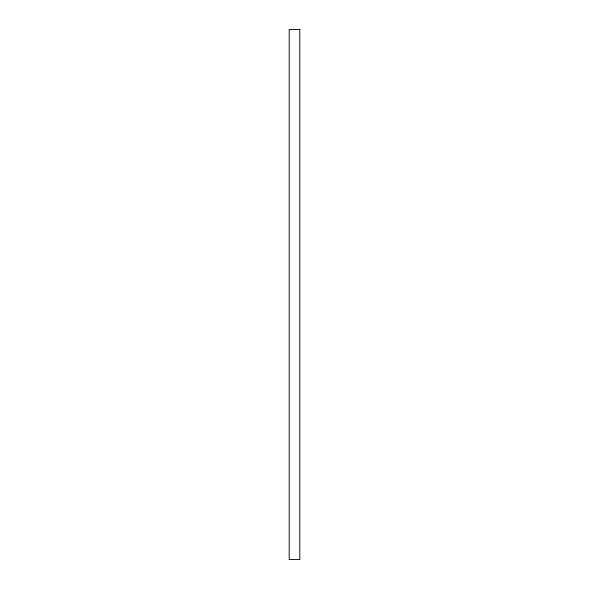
<?xml version="1.0" encoding="UTF-8"?>
<svg xmlns="http://www.w3.org/2000/svg" width="589" height="589" viewBox="0 0 589 589"><rect width="100%" height="100%" fill="white"/><g stroke="black" fill="none" stroke-linecap="round" stroke-linejoin="round"><path stroke-width="0.88" d="M299.801 29.45L289.199 29.45L289.199 559.55L299.801 559.55L299.801 29.45"/></g></svg>
